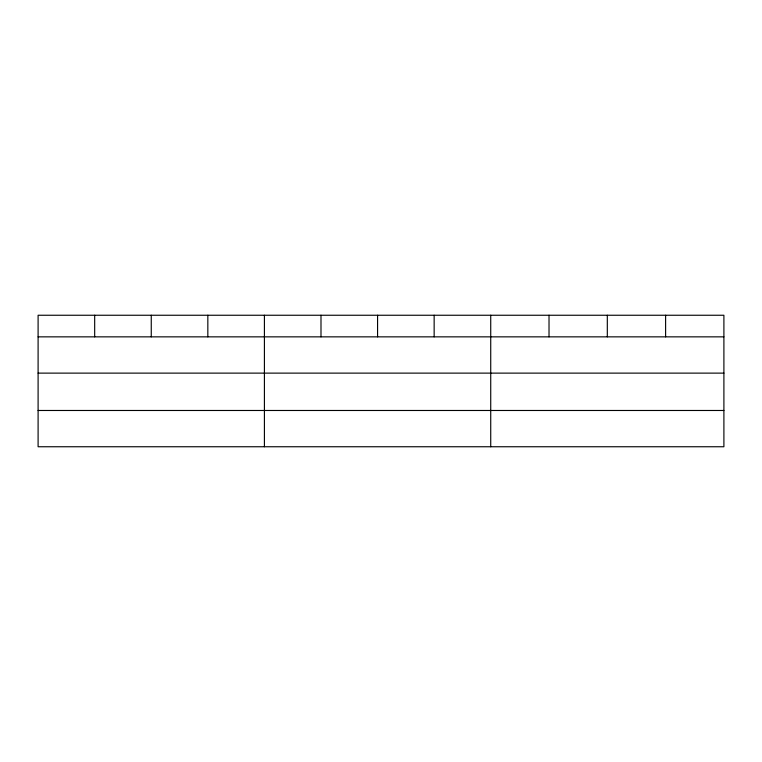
<?xml version="1.0" encoding="UTF-8"?>
<svg xmlns="http://www.w3.org/2000/svg" width="762" height="762" viewBox="0 0 762 762"><rect width="100%" height="100%" fill="white"/><g stroke="black" fill="none" stroke-linecap="round" stroke-linejoin="round"><path stroke-width="1.14" d="M723.9 373.123L723.9 315.249L38.1 315.249L38.1 446.751L723.9 446.751L723.9 373.123L38.1 373.123M38.1 336.852L723.9 336.852M38.1 410.48L723.9 410.48M665.607 315.249L665.607 336.852M607.314 315.249L607.314 336.852M549.021 315.249L549.021 336.852M490.728 315.249L490.728 446.751M434.149 315.249L434.149 336.852M377.571 315.249L377.571 336.852M320.993 315.249L320.993 336.852M264.414 315.249L264.414 446.751M207.835 315.249L207.835 336.852M151.257 315.249L151.257 336.852M94.678 315.249L94.678 336.852"/></g></svg>
